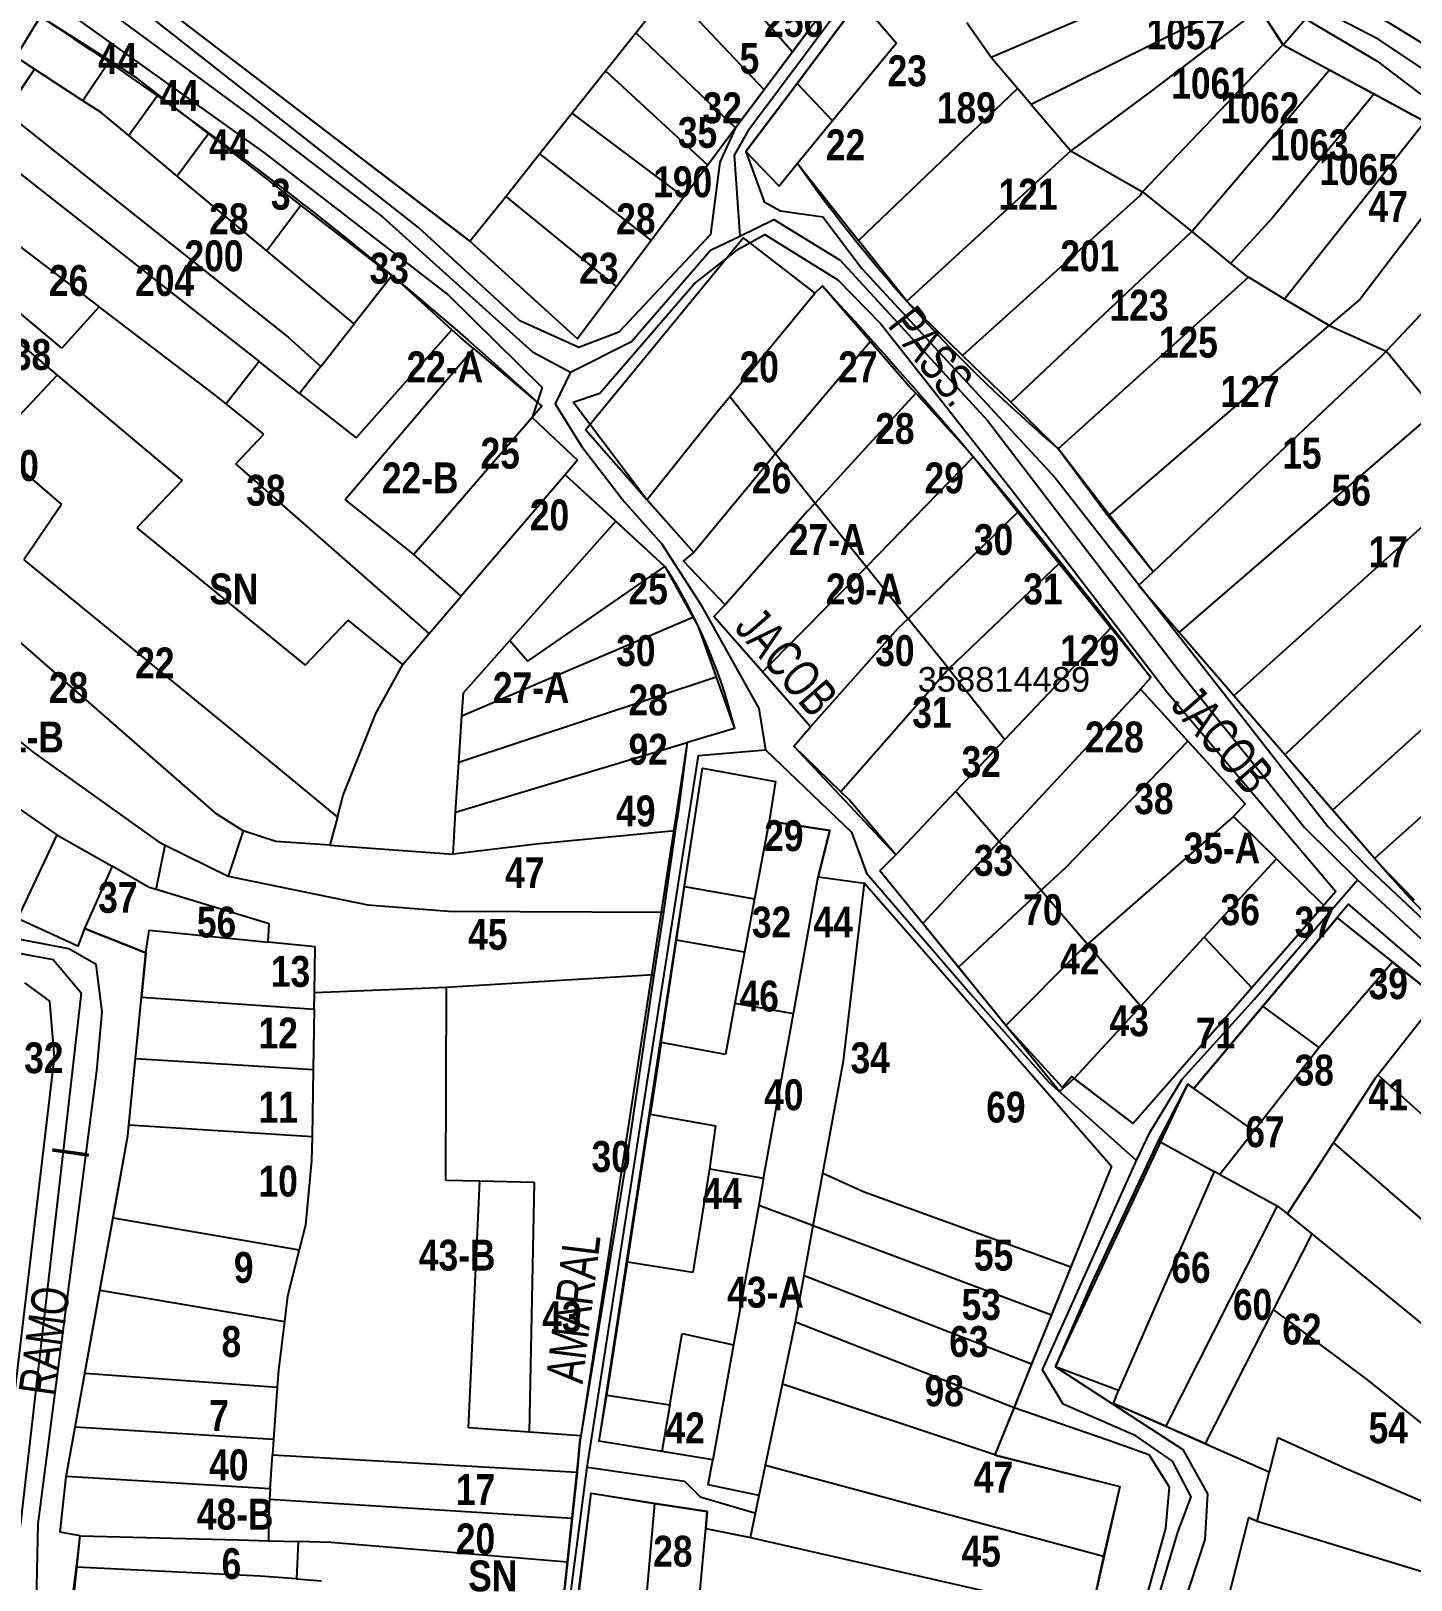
# Model space of a CAD drawing. Extents: x 199665 to 201826, y 4836581 to 4838476.
# Drawn here: x 201009 to 201120.9, y 4836937.9 to 4837063.4 of the extents above; entities that cross this region are included whole.
import ezdxf
from ezdxf.enums import TextEntityAlignment as Align

# ---------------------------------------------------------------- set-up
doc = ezdxf.new("R2010")
doc.units = 0
doc.header["$LTSCALE"] = 1.5
doc.header["$MEASUREMENT"] = 0
for name, color, linetype in [('CD-MALHA-LOTES', 40, 'CONTINUOUS'), ('CD_TXT_QUADRA', 7, 'CONTINUOUS'), ('RU-QUADRAS', 6, 'CONTINUOUS'), ('SV-EIXO-RUA-N-PAV', 6, 'CONTINUOUS'), ('SV-RUA-NAO-PAV-S-GUIA-C-GUIA', 7, 'CONTINUOUS'), ('SV-TXT-RUA-N-PAV-S-GUIA-C-GUIA', 7, 'CONTINUOUS'), ('Th_NmrPort', 1, 'CONTINUOUS')]:
    doc.layers.add(name, color=color, linetype=linetype)
doc.styles.add('ARIAL', font='ARIAL.TTF')
doc.styles.add('MONOTXT', font='ARIAL.TTF', dxfattribs={"height": 0.2})
doc.styles.get("Standard").update_dxf_attribs({"font": 'swisscbo.ttf'})

msp = doc.modelspace()

# ---------------------------------------------------------------- linework, layer by layer
at = {"layer": 'CD-MALHA-LOTES', "linetype": 'Continuous'}
for p, q in [((200961.4, 4837109.98), (201044.54, 4837046.38)), ((201104.91, 4837069.01), (201086.81, 4837061.28)), ((201058, 4837063.28), (201060.76, 4837066.76)), ((201060.76, 4837066.76), (201068.41, 4837058.66)), ((201067.22, 4837065.72), (201070.72, 4837061.73)), ((201073.76, 4837065.8), (201070.72, 4837061.73)), ((201071.08, 4837059.16), (201076.15, 4837065.92)), ((201106.63, 4837065.69), (201090.06, 4837057.46)), ((201007.74, 4837061.33), (201009.74, 4837064.6)), ((201009.74, 4837064.6), (201015.36, 4837061.02)), ((201077.48, 4837064.37), (201079.13, 4837062.43)), ((201107.36, 4837064.3), (201099.69, 4837058.47)), ((201108.61, 4837065.19), (201110.47, 4837062.31)), ((201055.55, 4837060.2), (201058, 4837063.28)), ((201058, 4837063.28), (201066.1, 4837055.57)), ((201086.81, 4837061.28), (201084.84, 4837064.08)), ((201070.72, 4837061.73), (201068.41, 4837058.66)), ((201079.13, 4837062.43), (201073.96, 4837056.13)), ((201099.1, 4837050.4), (201110.47, 4837062.31)), ((201110.47, 4837062.31), (201114.25, 4837060.27)), ((201009.25, 4837060.34), (201007.74, 4837061.33)), ((201015.36, 4837061.02), (201013.18, 4837057.77)), ((201015.36, 4837061.02), (201017.35, 4837059.74)), ((201086.92, 4837061.13), (201086.81, 4837061.28)), ((201088.94, 4837058.77), (201086.92, 4837061.13)), ((201009.25, 4837060.34), (201006.89, 4837056.84)), ((201013.18, 4837057.77), (201009.25, 4837060.34)), ((201017.35, 4837059.74), (201019.29, 4837058.24)), ((201052.82, 4837056.76), (201055.55, 4837060.2)), ((201055.55, 4837060.2), (201063.84, 4837052.55)), ((201066.94, 4837053.66), (201071.08, 4837059.16)), ((201071.08, 4837059.16), (201073.96, 4837056.13)), ((201103.08, 4837047.16), (201114.25, 4837060.27)), ((201114.25, 4837060.27), (201117.88, 4837058.32)), ((201019.29, 4837058.24), (201016.89, 4837054.94)), ((201019.29, 4837058.24), (201023.36, 4837055.09)), ((201068.41, 4837058.66), (201066.1, 4837055.57)), ((201076.07, 4837046.44), (201088.94, 4837058.77)), ((201090.06, 4837057.46), (201088.94, 4837058.77)), ((201099.69, 4837058.47), (201093.29, 4837053.71)), ((201117.88, 4837058.32), (201109.64, 4837048.27)), ((201117.88, 4837058.32), (201122, 4837056.09)), ((201006.89, 4837056.84), (201029.82, 4837038.61)), ((201014.65, 4837056.81), (201013.18, 4837057.77)), ((201016.89, 4837054.94), (201014.65, 4837056.81)), ((201050.21, 4837053.47), (201052.82, 4837056.76)), ((201052.82, 4837056.76), (201061.89, 4837049.95)), ((201090.06, 4837057.46), (201093.29, 4837053.71)), ((201066.1, 4837055.57), (201063.84, 4837052.55)), ((201073.96, 4837056.13), (201071.11, 4837052.67)), ((201122, 4837056.09), (201110.61, 4837041.7)), ((201005.21, 4837054.12), (201027.46, 4837036.63)), ((201020.81, 4837051.67), (201016.89, 4837054.94)), ((201023.36, 4837055.09), (201020.81, 4837051.67)), ((201023.36, 4837055.09), (201030.86, 4837049.28)), ((201047.47, 4837050.02), (201050.21, 4837053.47)), ((201050.21, 4837053.47), (201059.26, 4837046.45)), ((201069.62, 4837050.85), (201066.94, 4837053.66)), ((201093.29, 4837053.71), (201079.98, 4837041.52)), ((201093.29, 4837053.71), (201099.1, 4837050.4)), ((201125.52, 4837053.23), (201116.74, 4837041.7)), ((201028.08, 4837045.61), (201020.81, 4837051.67)), ((201063.84, 4837052.55), (201061.89, 4837049.95)), ((201071.11, 4837052.67), (201069.62, 4837050.85)), ((201071.11, 4837052.67), (201076.07, 4837046.44)), ((201098.91, 4837050.08), (201099.1, 4837050.4)), ((201099.1, 4837050.4), (201103.08, 4837047.16)), ((201002.68, 4837050.04), (201014.5, 4837041.06)), ((201030.86, 4837049.28), (201028.08, 4837045.61)), ((201030.86, 4837049.28), (201038.22, 4837043.58)), ((201044.54, 4837046.38), (201047.47, 4837050.02)), ((201047.47, 4837050.02), (201056.44, 4837042.69)), ((201061.89, 4837049.95), (201059.26, 4837046.45)), ((201098.91, 4837050.08), (201084.5, 4837037.12)), ((201109.64, 4837048.27), (201106.23, 4837044.59)), ((201011.47, 4837037.72), (201000.41, 4837046.96)), ((201053.92, 4837031.09), (201066.71, 4837046.66)), ((201066.71, 4837046.66), (201072.51, 4837042.18)), ((201088.4, 4837033.33), (201103.08, 4837047.16)), ((201103.08, 4837047.16), (201106.23, 4837044.59)), ((201035.18, 4837039.68), (201028.08, 4837045.61)), ((201053.28, 4837038.46), (201044.54, 4837046.38)), ((201059.26, 4837046.45), (201056.44, 4837042.69)), ((201079.98, 4837041.52), (201076.07, 4837046.44)), ((201106.23, 4837044.59), (201107.48, 4837043.57)), ((201001.82, 4837043.36), (201011.09, 4837035.52)), ((201038.22, 4837043.58), (201035.18, 4837039.68)), ((201038.68, 4837043.23), (201038.22, 4837043.58)), ((201043.09, 4837039.21), (201038.68, 4837043.23)), ((201092.26, 4837029.55), (201107.67, 4837043.46)), ((201107.48, 4837043.57), (201107.67, 4837043.46)), ((201110.61, 4837041.7), (201107.67, 4837043.46)), ((201056.44, 4837042.69), (201053.28, 4837038.46)), ((201065.63, 4837033.79), (201072.51, 4837042.18)), ((201072.51, 4837042.18), (201073.13, 4837042.76)), ((201073.13, 4837042.76), (201077.04, 4837038.26)), ((201114.23, 4837039.54), (201110.61, 4837041.7)), ((201116.74, 4837041.7), (201114.23, 4837039.54)), ((201014.5, 4837041.06), (201011.47, 4837037.72)), ((201023.77, 4837034.02), (201014.5, 4837041.06)), ((201084.5, 4837037.12), (201079.98, 4837041.52)), ((201122.55, 4837041.39), (201118.84, 4837037.47)), ((201032.47, 4837036.22), (201035.18, 4837039.68)), ((201035.33, 4837030.45), (201043.09, 4837039.21)), ((201043.82, 4837038.54), (201043.09, 4837039.21)), ((201096.3, 4837024.1), (201114.23, 4837039.54)), ((201114.23, 4837039.54), (201118.84, 4837037.47)), ((201029.82, 4837038.61), (201032.47, 4837036.22)), ((201044.85, 4837037.68), (201043.82, 4837038.54)), ((201077.04, 4837038.26), (201069.34, 4837029.17)), ((201077.04, 4837038.26), (201080.37, 4837034.43)), ((201027.46, 4837036.63), (201024.8, 4837033.19)), ((201030.74, 4837034.05), (201027.46, 4837036.63)), ((201034.44, 4837025.46), (201044.85, 4837037.68)), ((201044.85, 4837037.68), (201050.38, 4837033.02)), ((201088.4, 4837033.33), (201084.5, 4837037.12)), ((201118.46, 4837037.07), (201099.96, 4837019.58)), ((201118.84, 4837037.47), (201118.46, 4837037.07)), ((201121.74, 4837033.95), (201118.84, 4837037.47)), ((200998.13, 4837036.5), (201011.43, 4837025.03)), ((201011.09, 4837035.52), (201007.42, 4837031.6)), ((201011.09, 4837035.52), (201014.99, 4837032.23)), ((201032.47, 4837036.22), (201030.74, 4837034.05)), ((201030.74, 4837034.05), (201035.33, 4837030.45)), ((201080.71, 4837034.06), (201072.55, 4837025.16)), ((201080.37, 4837034.43), (201080.71, 4837034.06)), ((201080.71, 4837034.06), (201085.39, 4837028.9)), ((201024.8, 4837033.19), (201023.77, 4837034.02)), ((201027.85, 4837030.75), (201024.8, 4837033.19)), ((201050.38, 4837033.02), (201049.59, 4837032.09)), ((201064.72, 4837032.68), (201065.63, 4837033.79)), ((201065.63, 4837033.79), (201069.34, 4837029.17)), ((201092.26, 4837029.55), (201088.4, 4837033.33)), ((201014.99, 4837032.23), (201021.23, 4837026.99)), ((201049.59, 4837032.09), (201040.02, 4837020.99)), ((201049.59, 4837032.09), (201053.27, 4837028.63)), ((201058.91, 4837025.43), (201064.72, 4837032.68)), ((201102.07, 4837014.66), (201122.86, 4837032.6)), ((201025.59, 4837028.34), (201027.85, 4837030.75)), ((201058.91, 4837025.43), (201053.92, 4837031.09)), ((201069.34, 4837029.17), (201069.04, 4837028.81)), ((201069.34, 4837029.17), (201072.55, 4837025.16)), ((201096.19, 4837024.24), (201092.26, 4837029.55)), ((201041.26, 4837014.59), (201025.59, 4837028.34)), ((201053.27, 4837028.63), (201052.28, 4837027.46)), ((201069.04, 4837028.81), (201062.7, 4837021.14)), ((201076.7, 4837019.99), (201085.39, 4837028.9)), ((201085.39, 4837028.9), (201088.99, 4837024.43)), ((201127.2, 4837028.15), (201106.49, 4837009.54)), ((201021.23, 4837026.99), (201017.56, 4837023.16)), ((201052.28, 4837027.46), (201043.84, 4837017.6)), ((201056.38, 4837023.69), (201052.28, 4837027.46)), ((201024.04, 4836999.94), (200994.19, 4837026.03)), ((201040.02, 4837020.99), (201034.44, 4837025.46)), ((201062.7, 4837021.14), (201058.91, 4837025.43)), ((201011.43, 4837025.03), (201008.38, 4837020.55)), ((201071.94, 4837024.5), (201065.25, 4837016.91)), ((201072.55, 4837025.16), (201071.94, 4837024.5)), ((201072.55, 4837025.16), (201076.7, 4837019.99)), ((201088.99, 4837024.43), (201080.08, 4837015.78)), ((201088.99, 4837024.43), (201092.33, 4837020.26)), ((201096.3, 4837024.1), (201096.19, 4837024.24)), ((201099.96, 4837019.58), (201096.3, 4837024.1)), ((201131.09, 4837024.16), (201110.62, 4837004.75)), ((201017.56, 4837023.16), (201031.19, 4837012.02)), ((201047.8, 4837014.03), (201056.38, 4837023.69)), ((201056.38, 4837023.69), (201060.37, 4837020.03)), ((201008.38, 4837020.55), (201026.1, 4837006.08)), ((201043.84, 4837017.6), (201040.02, 4837020.99)), ((201061.88, 4837020.44), (201062.7, 4837021.14)), ((201065.25, 4837016.91), (201061.88, 4837020.44)), ((201092.33, 4837020.26), (201083.38, 4837011.71)), ((201092.33, 4837020.26), (201096.53, 4837015.05)), ((200990.38, 4837019.77), (201009.26, 4837004.9)), ((201049.25, 4837012.35), (201060.37, 4837020.03)), ((201060.37, 4837020.03), (201062.64, 4837015.9)), ((201076.7, 4837019.99), (201068.27, 4837011.48)), ((201076.7, 4837019.99), (201080.08, 4837015.78)), ((201098.77, 4837018.48), (201099.96, 4837019.58)), ((201135.32, 4837019.09), (201114.49, 4837000.28)), ((201102.07, 4837014.66), (201098.77, 4837018.48)), ((201041.26, 4837014.59), (201043.84, 4837017.6)), ((201064.34, 4837015.97), (201065.25, 4837016.91)), ((201031.19, 4837012.02), (201034.69, 4837015.68)), ((201039.12, 4837012.08), (201034.69, 4837015.68)), ((201043.9, 4837007.9), (201062.64, 4837015.9)), ((201062.64, 4837015.9), (201063.06, 4837015.15)), ((201068.27, 4837011.48), (201064.34, 4837015.97)), ((201080.08, 4837015.78), (201079.28, 4837015.02)), ((201083.38, 4837011.71), (201080.08, 4837015.78)), ((201039.12, 4837012.08), (201041.26, 4837014.59)), ((201044.03, 4837009.78), (201047.8, 4837014.03)), ((201047.8, 4837014.03), (201049.25, 4837012.35)), ((201063.06, 4837015.15), (201064.52, 4837011.04)), ((201079.28, 4837015.02), (201072.17, 4837007.03)), ((201096.53, 4837015.05), (201087.93, 4837005.99)), ((201099.77, 4837011.02), (201096.53, 4837015.05)), ((201106.25, 4837009.82), (201102.07, 4837014.66)), ((201117.89, 4836996.34), (201138.74, 4837014.99)), ((201036.93, 4837008.09), (201039.12, 4837012.08)), ((201072.17, 4837007.03), (201068.27, 4837011.48)), ((201083.38, 4837011.71), (201074.64, 4837001.75)), ((201083.38, 4837011.71), (201087.93, 4837005.99)), ((201064.52, 4837011.04), (201043.66, 4837004.13)), ((201064.52, 4837011.04), (201066, 4837006.89)), ((201098.93, 4837010.08), (201099.77, 4837011.02)), ((201043.9, 4837007.9), (201044.03, 4837009.78)), ((201087.47, 4836997.72), (201098.57, 4837009.67)), ((201098.57, 4837009.67), (201098.93, 4837010.08)), ((201098.93, 4837010.08), (201102.76, 4837005.87)), ((201106.49, 4837009.54), (201106.25, 4837009.82)), ((201110.62, 4837004.75), (201106.49, 4837009.54)), ((201034.27, 4837001.48), (201036.93, 4837008.09)), ((201043.66, 4837004.13), (201043.9, 4837007.9)), ((200999.27, 4837006.43), (201011.06, 4836998.26)), ((201066, 4837006.89), (201062.16, 4837005.74)), ((201070.82, 4837005.46), (201072.17, 4837007.03)), ((201026.1, 4837006.08), (201033.82, 4836999.69)), ((201043.4, 4837000.11), (201062.16, 4837005.74)), ((201062.16, 4837005.74), (201061.47, 4837000.3)), ((201074.64, 4837001.75), (201070.82, 4837005.46)), ((201087.93, 4837005.99), (201083.96, 4837001.8)), ((201102.76, 4837005.87), (201092.88, 4836995.63)), ((201102.76, 4837005.87), (201107.4, 4837000.78)), ((201009.26, 4837004.9), (201019.28, 4836997.73)), ((201043.4, 4837000.11), (201043.66, 4837004.13)), ((201114.49, 4837000.28), (201110.62, 4837004.75)), ((201061.96, 4836994.09), (201063.41, 4837003.68)), ((201063.41, 4837003.68), (201069.34, 4837002.58)), ((201033.82, 4836999.69), (201034.27, 4837001.48)), ((201069.34, 4837002.58), (201068.82, 4836999.38)), ((201075.3, 4837001.11), (201074.64, 4837001.75)), ((201079.08, 4836996.65), (201083.96, 4837001.8)), ((201083.96, 4837001.8), (201087.47, 4836997.72)), ((201061.47, 4837000.3), (201061.21, 4836998.59)), ((201079.08, 4836996.65), (201075.3, 4837001.11)), ((201107.4, 4837000.78), (201106.47, 4836999.75)), ((201117.89, 4836996.34), (201114.49, 4837000.28)), ((201026.16, 4836998.59), (201024.04, 4836999.94)), ((201033.82, 4836999.69), (201033.19, 4836997.42)), ((201043.19, 4836996.71), (201043.4, 4837000.11)), ((201068.82, 4836999.38), (201067.63, 4836993.09)), ((201073.75, 4836998.62), (201068.82, 4836999.38)), ((201106.47, 4836999.75), (201094.63, 4836989.4)), ((201106.47, 4836999.75), (201109.95, 4836996.33)), ((201011.06, 4836998.26), (201007.88, 4836991.48)), ((201011.06, 4836998.26), (201015.54, 4836995.72)), ((201019.28, 4836997.73), (201019.86, 4836997.44)), ((201026.16, 4836998.59), (201024.96, 4836994.91)), ((201028.81, 4836997.73), (201026.16, 4836998.59)), ((201033.19, 4836997.42), (201028.81, 4836997.73)), ((201061.21, 4836998.59), (201049.94, 4836997.51)), ((201061.21, 4836998.59), (201060.24, 4836991.99)), ((201072.79, 4836994.85), (201073.75, 4836998.62)), ((201087.47, 4836997.72), (201081.29, 4836991.07)), ((201087.47, 4836997.72), (201090.87, 4836993.77)), ((201019.11, 4836993.83), (201019.86, 4836997.44)), ((201019.86, 4836997.44), (201024.96, 4836994.91)), ((201033.19, 4836997.42), (201043.19, 4836996.71)), ((201049.94, 4836997.51), (201043.19, 4836996.71)), ((201077.8, 4836995.36), (201079.08, 4836996.65)), ((201015.54, 4836995.72), (201013.31, 4836990.68)), ((201018.56, 4836993.99), (201015.54, 4836995.72)), ((201081.29, 4836991.07), (201077.8, 4836995.36)), ((201092.88, 4836995.63), (201090.87, 4836993.77)), ((201104.08, 4836989.96), (201109.95, 4836996.33)), ((201109.95, 4836996.33), (201113.79, 4836992.55)), ((201118.27, 4836995.91), (201117.89, 4836996.34)), ((201121.13, 4836992.96), (201118.27, 4836995.91)), ((201019.11, 4836993.83), (201018.56, 4836993.99)), ((201024.96, 4836994.91), (201036.28, 4836992.59)), ((201061.31, 4836989.74), (201061.96, 4836994.09)), ((201061.96, 4836994.09), (201067.63, 4836993.09)), ((201070.79, 4836983.79), (201072.79, 4836994.85)), ((201072.79, 4836994.85), (201076.56, 4836994.34)), ((201074.84, 4836979.95), (201076.56, 4836994.34)), ((201076.56, 4836994.34), (201096.58, 4836971.4)), ((201028.28, 4836991.05), (201019.11, 4836993.83)), ((201067.63, 4836993.09), (201066.81, 4836988.75)), ((201090.87, 4836993.77), (201084.17, 4836987.53)), ((201090.87, 4836993.77), (201094.63, 4836989.4)), ((201012.77, 4836989.24), (201007.88, 4836991.48)), ((201036.28, 4836992.59), (201042.81, 4836992.09)), ((201042.81, 4836992.09), (201060.24, 4836991.99)), ((201060.24, 4836991.99), (201059.48, 4836986.91)), ((201113.79, 4836992.55), (201107.95, 4836985.87)), ((201108.85, 4836984.37), (201114.87, 4836991.54)), ((201114.87, 4836991.54), (201119.37, 4836987.96)), ((201013.31, 4836990.68), (201012.77, 4836989.24)), ((201013.31, 4836990.68), (201018.29, 4836988.69)), ((201018.29, 4836988.69), (201018.56, 4836990.55)), ((201018.56, 4836990.55), (201028.21, 4836989.56)), ((201028.21, 4836989.56), (201028.28, 4836991.05)), ((201084.17, 4836987.53), (201081.29, 4836991.07)), ((201032.02, 4836989.18), (201028.21, 4836989.56)), ((201031.96, 4836985.46), (201032.02, 4836989.18)), ((201060.05, 4836981.44), (201061.31, 4836989.74)), ((201066.81, 4836988.75), (201061.31, 4836989.74)), ((201094.19, 4836989.02), (201088, 4836982.82)), ((201094.63, 4836989.4), (201094.19, 4836989.02)), ((201094.63, 4836989.4), (201098.95, 4836984.38)), ((201098.95, 4836984.38), (201104.08, 4836989.96)), ((201104.08, 4836989.96), (201107.95, 4836985.87)), ((201018.29, 4836988.69), (201017.93, 4836985.12)), ((201066.81, 4836988.75), (201066.13, 4836985.19)), ((201119.37, 4836987.96), (201113.4, 4836981.02)), ((201123.06, 4836985.02), (201119.37, 4836987.96)), ((201059.48, 4836986.91), (201042.66, 4836985.89)), ((201059.48, 4836986.91), (201057.41, 4836972.95)), ((201088, 4836982.82), (201084.17, 4836987.53)), ((201017.44, 4836980.13), (201017.93, 4836985.12)), ((201017.93, 4836985.12), (201031.94, 4836984.14)), ((201031.94, 4836984.14), (201031.96, 4836985.46)), ((201042.66, 4836985.89), (201031.96, 4836985.46)), ((201042.6, 4836970.25), (201042.66, 4836985.89)), ((201066.13, 4836985.19), (201066.03, 4836984.63)), ((201107.95, 4836985.87), (201098.34, 4836974.86)), ((201031.94, 4836984.14), (201031.85, 4836979.26)), ((201066.03, 4836984.63), (201065.28, 4836980.47)), ((201066.03, 4836984.63), (201070.79, 4836983.79)), ((201098.95, 4836984.38), (201093.55, 4836978.51)), ((201103.26, 4836977.71), (201108.85, 4836984.37)), ((201113.4, 4836981.02), (201108.85, 4836984.37)), ((201118.17, 4836978.82), (201123.06, 4836985.02)), ((201068.37, 4836970.43), (201070.79, 4836983.79)), ((201092.37, 4836977.45), (201088, 4836982.82)), ((201060.05, 4836981.44), (201059.27, 4836976.26)), ((201065.28, 4836980.47), (201060.05, 4836981.44)), ((201016.91, 4836974.75), (201017.44, 4836980.13)), ((201017.44, 4836980.13), (201031.85, 4836979.26)), ((201113.4, 4836981.02), (201108.14, 4836974.28)), ((201031.85, 4836979.26), (201031.76, 4836973.81)), ((201073.17, 4836970.85), (201074.84, 4836979.95)), ((201118, 4836978.61), (201118.17, 4836978.82)), ((201124.18, 4836973.41), (201118.17, 4836978.82)), ((201093.55, 4836978.51), (201092.37, 4836977.45)), ((201098.34, 4836974.86), (201093.55, 4836978.51)), ((201100.39, 4836973.46), (201102.75, 4836978.05)), ((201102.75, 4836978.05), (201103.26, 4836977.71)), ((201108.14, 4836974.28), (201103.26, 4836977.71)), ((201114.56, 4836973.3), (201118, 4836978.61)), ((201057.33, 4836963.63), (201059.17, 4836975.63)), ((201059.27, 4836976.26), (201059.17, 4836975.63)), ((201059.17, 4836975.63), (201064.46, 4836974.67)), ((201015.62, 4836967.21), (201016.83, 4836973.86)), ((201016.83, 4836973.86), (201016.91, 4836974.75)), ((201016.91, 4836974.75), (201031.76, 4836973.81)), ((201031.76, 4836973.81), (201031.72, 4836971.86)), ((201064.46, 4836974.67), (201063.98, 4836971.2)), ((201108.14, 4836974.28), (201105.37, 4836970.73)), ((201057.41, 4836972.95), (201053.55, 4836949.55)), ((201094.97, 4836961.94), (201100.39, 4836973.46)), ((201100.39, 4836973.46), (201104.89, 4836970.99)), ((201110.85, 4836967.55), (201114.56, 4836973.3)), ((201114.56, 4836973.3), (201133.44, 4836956.88)), ((201031.72, 4836971.86), (201031.23, 4836966.62)), ((201096.58, 4836971.4), (201093.28, 4836963.25)), ((201045.36, 4836970.19), (201042.6, 4836970.25)), ((201044.43, 4836950.2), (201045.36, 4836970.19)), ((201049.78, 4836970.1), (201045.36, 4836970.19)), ((201049.4, 4836949.85), (201049.78, 4836970.1)), ((201063.98, 4836971.2), (201062.63, 4836962.79)), ((201063.98, 4836971.2), (201068.37, 4836970.43)), ((201068.37, 4836970.43), (201067.98, 4836968.25)), ((201072.39, 4836966.6), (201073.17, 4836970.85)), ((201073.17, 4836970.85), (201076.52, 4836969.34)), ((201104.89, 4836970.99), (201097.13, 4836953.23)), ((201105.37, 4836970.73), (201104.89, 4836970.99)), ((201105.37, 4836970.73), (201110.01, 4836968.19)), ((201076.52, 4836969.34), (201093.28, 4836963.25)), ((201067.98, 4836968.25), (201065.93, 4836956.93)), ((201067.98, 4836968.25), (201071.32, 4836967)), ((201110.01, 4836968.19), (201100.99, 4836950.34)), ((201110.01, 4836968.19), (201110.85, 4836967.55)), ((201112.84, 4836965.92), (201110.85, 4836967.55)), ((201014.56, 4836961.36), (201015.62, 4836967.21)), ((201015.62, 4836967.21), (201030.72, 4836964.62)), ((201031.23, 4836966.62), (201030.72, 4836964.62)), ((201071.32, 4836967), (201072.39, 4836966.6)), ((201071.66, 4836962.56), (201072.39, 4836966.6)), ((201072.39, 4836966.6), (201091.71, 4836959.35)), ((201109.72, 4836959.77), (201112.84, 4836965.92)), ((201129.55, 4836952.23), (201112.84, 4836965.92)), ((201030.72, 4836964.62), (201029.77, 4836960.88)), ((201055.82, 4836953.86), (201057.33, 4836963.63)), ((201062.63, 4836962.79), (201057.33, 4836963.63)), ((201071.09, 4836959.5), (201071.66, 4836962.56)), ((201071.66, 4836962.56), (201090.1, 4836955.38)), ((201093.28, 4836963.25), (201091.71, 4836959.35)), ((201013.34, 4836954.63), (201014.56, 4836961.36)), ((201014.56, 4836961.36), (201029.51, 4836958.81)), ((201092.03, 4836955.14), (201094.97, 4836961.94)), ((201029.77, 4836960.88), (201029.51, 4836958.81)), ((201029.51, 4836958.81), (201029.03, 4836954.87)), ((201069.9, 4836953.73), (201070.95, 4836958.78)), ((201070.95, 4836958.78), (201071.09, 4836959.5)), ((201070.95, 4836958.78), (201088.68, 4836951.86)), ((201091.71, 4836959.35), (201090.1, 4836955.38)), ((201104.2, 4836948.93), (201109.72, 4836959.77)), ((201109.72, 4836959.77), (201117.27, 4836954.11)), ((201060.77, 4836952.06), (201061.77, 4836957.85)), ((201061.77, 4836957.85), (201065.93, 4836956.93)), ((201065.93, 4836956.93), (201064.25, 4836947.61)), ((201090.1, 4836955.38), (201088.68, 4836951.86)), ((201097.13, 4836953.23), (201092.03, 4836955.14)), ((201012.54, 4836950.25), (201013.34, 4836954.63)), ((201013.34, 4836954.63), (201028.93, 4836953.5)), ((201029.03, 4836954.87), (201028.93, 4836953.5)), ((201055.66, 4836952.85), (201055.82, 4836953.86)), ((201068.53, 4836947.18), (201069.9, 4836953.73)), ((201087.12, 4836948.01), (201069.9, 4836953.73)), ((201117.27, 4836954.11), (201126.82, 4836946.44)), ((201028.93, 4836953.5), (201028.64, 4836949.25)), ((201055.04, 4836949.13), (201055.66, 4836952.85)), ((201055.66, 4836952.85), (201060.77, 4836952.06)), ((201096.73, 4836952.18), (201097.13, 4836953.23)), ((201060.77, 4836952.06), (201060.12, 4836948.29)), ((201088.68, 4836951.86), (201087.12, 4836948.01)), ((201100.99, 4836950.34), (201096.73, 4836952.18)), ((201011.81, 4836946.25), (201012.54, 4836950.25)), ((201028.64, 4836949.25), (201012.54, 4836950.25)), ((201049.4, 4836949.85), (201044.43, 4836950.2)), ((201100.99, 4836950.34), (201103.99, 4836949.04)), ((201028.64, 4836949.25), (201028.55, 4836948.02)), ((201053.55, 4836949.55), (201049.4, 4836949.85)), ((201053.26, 4836946.61), (201053.47, 4836949.04)), ((201053.47, 4836949.04), (201053.55, 4836949.55)), ((201060.12, 4836948.29), (201055.04, 4836949.13)), ((201103.99, 4836949.04), (201104.2, 4836948.93)), ((201104.58, 4836948.72), (201104.2, 4836948.93)), ((201109.35, 4836946.62), (201104.58, 4836948.72)), ((201110.07, 4836949.38), (201109.35, 4836946.62)), ((201115.61, 4836946.87), (201110.07, 4836949.38)), ((201028.36, 4836945.26), (201028.55, 4836948.02)), ((201028.55, 4836948.02), (201053.26, 4836946.61)), ((201064.25, 4836947.61), (201060.12, 4836948.29)), ((201063.88, 4836945.57), (201064.25, 4836947.61)), ((201087.12, 4836948.01), (201087.45, 4836947.9)), ((201087.45, 4836947.9), (201097.26, 4836945.45)), ((201011.33, 4836941.75), (201011.81, 4836946.25)), ((201028.36, 4836945.26), (201011.81, 4836946.25)), ((201053.26, 4836946.61), (201052.85, 4836942.86)), ((201068.02, 4836944.71), (201068.53, 4836947.18)), ((201068.53, 4836947.18), (201095.92, 4836939.79)), ((201108.39, 4836942.64), (201109.35, 4836946.62)), ((201125.1, 4836942.8), (201115.61, 4836946.87)), ((201028.36, 4836945.26), (201028.3, 4836944.4)), ((201053.32, 4836936.22), (201054.38, 4836944.9)), ((201054.38, 4836944.9), (201059.53, 4836944.08)), ((201068.02, 4836944.71), (201063.88, 4836945.57)), ((201097.26, 4836945.45), (201095.92, 4836939.79)), ((201028.26, 4836943.83), (201028.22, 4836941.05)), ((201028.3, 4836944.4), (201028.26, 4836943.83)), ((201052.85, 4836942.86), (201028.3, 4836944.4)), ((201059.53, 4836944.08), (201058.76, 4836935.44)), ((201063.8, 4836943.41), (201059.53, 4836944.08)), ((201067.31, 4836941.3), (201068.02, 4836944.71)), ((201052.85, 4836942.86), (201052.46, 4836939.3)), ((201063.68, 4836942.05), (201063.8, 4836943.41)), ((201106.42, 4836937.82), (201107.72, 4836942.93)), ((201107.72, 4836942.93), (201108.39, 4836942.64)), ((201108.39, 4836942.64), (201135.98, 4836934.19)), ((201012.95, 4836941.46), (201011.33, 4836941.75)), ((201012.65, 4836938.92), (201012.95, 4836941.46)), ((201012.95, 4836941.46), (201025.8, 4836941.11)), ((201063.16, 4836936.51), (201063.68, 4836942.05)), ((201063.68, 4836942.05), (201066.67, 4836941.45)), ((201066.67, 4836941.45), (201067.31, 4836941.3)), ((201067.31, 4836941.3), (201094.9, 4836935.03)), ((201025.8, 4836941.11), (201028.22, 4836941.05)), ((201028.22, 4836941.05), (201030.64, 4836940.98)), ((201030.64, 4836940.98), (201030.49, 4836937.96)), ((201033.27, 4836940.91), (201030.64, 4836940.98)), ((201052.46, 4836939.3), (201033.27, 4836940.91)), ((201012.24, 4836935.55), (201012.65, 4836938.92)), ((201027.54, 4836938.19), (201012.65, 4836938.92)), ((201052.46, 4836939.3), (201052.11, 4836936.09)), ((201095.89, 4836939.67), (201094.9, 4836935.03)), ((201095.92, 4836939.79), (201095.89, 4836939.67)), ((201030.49, 4836937.96), (201027.54, 4836938.19)), ((201030.49, 4836937.96), (201032.53, 4836937.79))]:
    msp.add_line(p, q, dxfattribs=at)
at = {"layer": 'RU-QUADRAS', "color": 6, "linetype": 'Continuous'}
for points in [[(200915.76, 4837146.3, 0.013425), (200960.81, 4837203.28), (200973.59, 4837190.79), (200974.39, 4837191.41), (200992.53, 4837167.42), (200991.53, 4837166.62), (201009.86, 4837135), (201007.92, 4837133.6), (201056.28, 4837078.45), (201058.49, 4837081.67), (201073.76, 4837065.8), (201053.28, 4837038.46), (201044.54, 4837046.38), (200961.4, 4837109.98)], [(201090.87, 4837112.94), (201095.69, 4837116.4), (201105.71, 4837124.96), (201126.93, 4837096.54), (201149.55, 4837068.88), (201148.42, 4837063.43), (201138.97, 4837052.59), (201133.01, 4837057.58), (201131.59, 4837056.09, -0.052073), (201116, 4837071.88), (201111.21, 4837068.93), (201106.91, 4837078.78), (201104.73, 4837077.83), (201096.76, 4837093.54), (201091.09, 4837107.3), (201094.11, 4837108.82)], [(201053.92, 4837031.09), (201066.71, 4837046.66), (201072.51, 4837042.18), (201073.13, 4837042.76, -0.023393), (201099.77, 4837011.02), (201098.93, 4837010.08), (201107.4, 4837000.78), (201106.47, 4836999.75), (201113.79, 4836992.55), (201098.34, 4836974.86), (201093.55, 4836978.51), (201092.37, 4836977.45), (201077.8, 4836995.36), (201079.08, 4836996.65), (201070.82, 4837005.46), (201072.17, 4837007.03), (201064.34, 4837015.97), (201065.25, 4837016.91), (201061.88, 4837020.44), (201062.7, 4837021.14)]]:
    msp.add_lwpolyline(points, format="xyb", close=True, dxfattribs=at)
for points in [[(201145.75, 4836970.52, -0.048767), (201118.27, 4836995.91), (201098.77, 4837018.48), (201099.96, 4837019.58), (201092.19, 4837029.64, -0.063583), (201071.11, 4837052.67), (201069.62, 4837050.85), (201066.94, 4837053.66), (201076.15, 4837065.92)], [(200999.3, 4837045.48), (201009.25, 4837060.34), (201007.74, 4837061.33), (201009.74, 4837064.6, -0.040745), (201050.38, 4837033.02), (201049.59, 4837032.09), (201053.27, 4837028.63), (201052.28, 4837027.46), (201060.37, 4837020.03, -0.081096), (201066, 4837006.89), (201062.16, 4837005.74), (201053.47, 4836949.04), (201051.68, 4836932.26), (201050.66, 4836932.29), (201044.98, 4836881.76), (201043.16, 4836870.17), (201034.39, 4836787.29)], [(201005.86, 4836891.44, 0.022988), (201012.95, 4836941.46), (201011.33, 4836941.75), (201011.81, 4836946.22), (201016.83, 4836973.86), (201018.29, 4836988.69), (201013.31, 4836990.68), (201012.77, 4836989.24), (201007.88, 4836991.48, -0.099237)]]:
    msp.add_lwpolyline(points, format="xyb", dxfattribs=at)
for points in [[(201108.61, 4837065.19), (201110.48, 4837062.31), (201122.03, 4837056.07)], [(201043.45, 4836858.44), (201054.38, 4836944.9), (201063.8, 4836943.41), (201063.68, 4836942.05), (201067.31, 4836941.3), (201068.02, 4836944.71), (201063.88, 4836945.57), (201064.25, 4836947.61), (201055.04, 4836949.13), (201063.41, 4837003.68), (201069.34, 4837002.58), (201068.82, 4836999.38), (201073.75, 4836998.62), (201072.79, 4836994.85), (201076.56, 4836994.34), (201096.58, 4836971.4), (201087.12, 4836948.01), (201097.26, 4836945.45), (201094.9, 4836935.02)], [(201103.99, 4836928.24), (201107.72, 4836942.93), (201108.39, 4836942.64), (201109.35, 4836946.62), (201096.73, 4836952.18), (201097.13, 4836953.23), (201092.03, 4836955.14), (201102.75, 4836978.05), (201103.26, 4836977.71), (201114.87, 4836991.54), (201123.39, 4836984.76), (201142.31, 4836966.58), (201129.94, 4836953.05), (201127.26, 4836947.37), (201139.13, 4836940.07), (201145.8, 4836934.53)]]:
    msp.add_lwpolyline(points, dxfattribs=at)
at = {"layer": 'SV-EIXO-RUA-N-PAV'}
for points in [[(200957.39, 4837208.64), (200970.78, 4837196.22), (200980.52, 4837185.63), (200992.81, 4837169.74), (200993.44, 4837165.93), (200996.98, 4837160.18), (200998.95, 4837155.34), (201000.59, 4837151.57), (201003.55, 4837147.41), (201004.56, 4837148.25), (201008.08, 4837140.11), (201011.03, 4837132.04), (201029.88, 4837111.91), (201050.21, 4837089.04), (201053.58, 4837084.8), (201056.45, 4837081.27), (201057.99, 4837083.31), (201072.21, 4837068.86), (201075.03, 4837065.91), (201067.09, 4837055.3), (201065.99, 4837053.36), (201066.45, 4837046.8)], [(201159.2, 4837027.26), (201154.6, 4837032), (201137.96, 4837046.96), (201128.72, 4837055.74), (201118.25, 4837062.73), (201109.42, 4837067.32), (201097.66, 4837089.1), (201092.98, 4837098.02), (201090.31, 4837102.7), (201089.16, 4837107.47), (201087.67, 4837116.8), (201086.9, 4837118.65), (201076.3, 4837130.31), (201065.91, 4837140.02), (201063.34, 4837142.48), (201060.88, 4837143.23), (201059.17, 4837144.3), (201055.85, 4837149.97), (201052.86, 4837155.53), (201051.46, 4837159.81), (201050.72, 4837166.39), (201048.9, 4837174.52), (201044.78, 4837182.23), (201027.67, 4837177.48)], [(200907.53, 4837147.85), (200911.81, 4837145.76), (200917.38, 4837141.01), (200923.15, 4837135.86), (200945.21, 4837118.96), (200972.42, 4837097.72), (201007.98, 4837070.41), (201026.84, 4837056.49), (201037.46, 4837048.35), (201049.62, 4837037.42), (201052.72, 4837035.77), (201057.66, 4837038.25), (201064.05, 4837045.67), (201066.45, 4837046.8), (201069.21, 4837048.14), (201074.57, 4837044.84), (201086.53, 4837031.86), (201101.99, 4837011.65), (201112.23, 4836998.85), (201116.53, 4836994.63), (201128.06, 4836983.93), (201142.7, 4836969.91)], [(201052.72, 4837035.77), (201051.47, 4837033.21), (201053.6, 4837029.76), (201057.04, 4837025.31), (201060.08, 4837021.87), (201063.22, 4837017.01), (201067.98, 4837008.5), (201068.53, 4837005.15)], [(201033.79, 4836781.56), (201041.43, 4836847.83), (201045.52, 4836880.61), (201049.3, 4836910.52), (201054.07, 4836947.02), (201058.24, 4836973.89), (201063.08, 4837004.7), (201068.53, 4837005.15), (201075.5, 4836998.49), (201076.71, 4836995.16), (201085.34, 4836985.17), (201091.47, 4836978.24), (201098.59, 4836971.88)], [(201059.45, 4836774.22), (201064.61, 4836796.17), (201071.54, 4836830.26), (201078.68, 4836866.34), (201082.67, 4836878.71), (201090.89, 4836904.58), (201101.95, 4836941.74), (201103.04, 4836944.61), (201101.52, 4836947.51), (201098.56, 4836949.54), (201092.65, 4836952.13), (201090.98, 4836954.91), (201098.59, 4836971.88), (201099.67, 4836974.13), (201102.31, 4836978.46), (201108.17, 4836984.94), (201116.53, 4836994.63)], [(201004.17, 4836989.39), (201010.76, 4836988.15), (201013.03, 4836985.47), (201011.79, 4836974.55), (201008.1, 4836942.23)], [(201054.07, 4836947.02), (201061.96, 4836945.87), (201063.23, 4836944.6), (201067.73, 4836943.29)]]:
    msp.add_lwpolyline(points, dxfattribs=at)
at = {"layer": 'SV-RUA-NAO-PAV-S-GUIA-C-GUIA'}
for points in [[(201006.32, 4837141.16), (201009.86, 4837135), (201007.92, 4837133.6), (201056.28, 4837078.45), (201058.49, 4837081.67), (201063.17, 4837076.79), (201070.18, 4837069.49), (201073.76, 4837065.8), (201070.72, 4837061.73), (201068.41, 4837058.66), (201066.1, 4837055.57), (201064.83, 4837052.79), (201064.06, 4837046.93), (201056.62, 4837039.02), (201053.38, 4837037.76), (201048.59, 4837039.94), (201040.4, 4837047.49), (201012.03, 4837069.8), (200971.72, 4837100.55)], [(201148.42, 4837063.43), (201147.83, 4837060.1), (201137.85, 4837048.58), (201133.72, 4837053.66), (201126.96, 4837059.25), (201111.21, 4837068.93)], [(201011.14, 4837065.52), (201027.86, 4837053.58), (201042.82, 4837042.02), (201050.42, 4837034.53), (201049.59, 4837032.09), (201053.27, 4837028.63), (201052.28, 4837027.46), (201056.38, 4837023.69), (201060.37, 4837020.03), (201062.64, 4837015.9), (201063.06, 4837015.15), (201064.52, 4837011.04), (201066, 4837006.89), (201062.16, 4837005.74), (201061.47, 4837000.3), (201061.21, 4836998.59), (201060.24, 4836991.99), (201059.48, 4836986.91), (201057.41, 4836972.95), (201053.55, 4836949.55), (201053.47, 4836949.04), (201053.26, 4836946.61), (201053.26, 4836946.58), (201052.85, 4836942.86), (201052.46, 4836939.3), (201052.11, 4836936.09)], [(201076.15, 4837065.92), (201071.08, 4837059.16), (201066.94, 4837053.66), (201068.41, 4837049.57), (201069.74, 4837048.86), (201073.18, 4837048.37), (201076.32, 4837044.18), (201092.03, 4837027.17), (201114.13, 4836998.92), (201117.43, 4836995.53), (201144.07, 4836970.54)], [(201108.61, 4837065.19), (201110.48, 4837062.31), (201112.31, 4837064.42), (201118.12, 4837060.98), (201131.17, 4837051.05), (201136.11, 4837047.76), (201138.93, 4837044.81), (201158.91, 4837024.93), (201159.2, 4837024.65)], [(201053.32, 4836936.22), (201054.38, 4836944.9), (201059.53, 4836944.08), (201063.8, 4836943.41), (201063.68, 4836942.05), (201066.67, 4836941.45), (201067.31, 4836941.3), (201068.02, 4836944.71), (201063.88, 4836945.57), (201064.25, 4836947.61), (201060.12, 4836948.29), (201055.04, 4836949.13), (201055.66, 4836952.85), (201055.82, 4836953.86), (201057.33, 4836963.63), (201059.17, 4836975.63), (201059.27, 4836976.26), (201060.05, 4836981.44), (201061.31, 4836989.74), (201061.96, 4836994.09), (201063.41, 4837003.68), (201069.34, 4837002.58), (201068.82, 4836999.38), (201073.75, 4836998.62), (201072.79, 4836994.85), (201076.56, 4836994.34), (201096.58, 4836971.4), (201093.28, 4836963.25), (201091.71, 4836959.35), (201090.1, 4836955.38), (201088.68, 4836951.86), (201096.12, 4836949.27), (201099.59, 4836948.05), (201101.24, 4836945.43), (201100.95, 4836942.04), (201095.95, 4836924.25)], [(201008.86, 4836909.38), (201009.55, 4836942.42), (201014.3, 4836979.14), (201014.73, 4836983.93), (201014.26, 4836987.75), (201012.04, 4836989.03), (200978.36, 4836995.46)], [(201143.12, 4836967.56), (201125.77, 4836984.12), (201115.79, 4836992.64), (201108.85, 4836984.37), (201103.26, 4836977.71), (201102.75, 4836978.05), (201100.39, 4836973.46), (201094.97, 4836961.94), (201092.03, 4836955.14), (201102.37, 4836948.45), (201104.37, 4836944.85), (201104.15, 4836941.15), (201101.17, 4836932.09), (201093.58, 4836908.02), (201083.75, 4836879.1), (201080.33, 4836865.8), (201080.15, 4836862.8), (201079.75, 4836857.68), (201079.75, 4836857.66), (201078.57, 4836852.22), (201077.51, 4836847.39), (201076.55, 4836842.98)], [(201008.44, 4836986.28), (201010.48, 4836984.79), (201010.85, 4836980.23), (201007.32, 4836950.27)]]:
    msp.add_lwpolyline(points, dxfattribs=at)
msp.add_lwpolyline([(201052.93, 4837033.34), (201055.08, 4837034.08), (201062.75, 4837042.94), (201066.36, 4837045.77), (201068.47, 4837046.94), (201074.39, 4837043.25), (201077.87, 4837039.68), (201088.52, 4837026.18), (201101.07, 4837009.86), (201114.77, 4836993.67), (201107.95, 4836985.87), (201098.34, 4836974.86), (201093.37, 4836978.69), (201092.61, 4836977.79), (201088, 4836982.82), (201084.17, 4836987.53), (201081.29, 4836991.07), (201077.8, 4836995.36), (201079.08, 4836996.65), (201075.3, 4837001.11), (201074.64, 4837001.75), (201070.82, 4837005.46), (201072.17, 4837007.03), (201068.27, 4837011.48), (201064.34, 4837015.97), (201065.25, 4837016.91), (201061.88, 4837020.44), (201062.7, 4837021.14), (201058.91, 4837025.43)], close=True, dxfattribs=at)

# ---------------------------------------------------------------- texts
at = {"layer": 'CD_TXT_QUADRA', "color": 7, "linetype": 'Continuous', "style": 'MONOTXT'}
msp.add_text('358814489', height=2, dxfattribs=at).set_placement((201080.86, 4837009.87))
at = {"layer": 'SV-TXT-RUA-N-PAV-S-GUIA-C-GUIA', "style": 'ARIAL', "width": 0.7}
for s, rotation, p in [('PASS.', 308, (201078.35, 4837039.54)), ('JACOB', 311, (201065.91, 4837015.01)), ('JACOB', 311, (201101.27, 4837008.7)), ('RAMO             I', 82, (201010.91, 4836952.7)), ('AMARAL', 83, (201053.69, 4836953.72))]:
    msp.add_text(s, height=3, rotation=rotation, dxfattribs=at).set_placement(p)
at = {"layer": 'Th_NmrPort', "color": 1}
for s, p in [('256', (201068.42, 4837064.2)), ('1057', (201099.42, 4837063.2)), ('44', (201014.42, 4837061.2)), ('5', (201066.42, 4837061.2)), ('23', (201078.42, 4837060.2)), ('1061', (201101.42, 4837059.2)), ('44', (201019.42, 4837058.2)), ('32', (201063.42, 4837057.2)), ('189', (201082.42, 4837057.2)), ('1062', (201105.42, 4837057.2)), ('44', (201023.42, 4837054.2)), ('35', (201061.42, 4837055.2)), ('22', (201073.42, 4837054.2)), ('1063', (201109.42, 4837054.2)), ('1065', (201113.42, 4837052.2)), ('190', (201059.42, 4837051.2)), ('3', (201028.42, 4837050.2)), ('121', (201087.42, 4837050.2)), ('47', (201117.42, 4837049.2)), ('28', (201023.42, 4837048.2)), ('28', (201056.42, 4837048.2)), ('200', (201021.42, 4837045.2)), ('33', (201036.42, 4837044.2)), ('23', (201053.42, 4837044.2)), ('201', (201092.42, 4837045.2)), ('26', (201010.42, 4837043.2)), ('204', (201017.42, 4837043.2)), ('123', (201096.42, 4837041.2)), ('125', (201100.42, 4837038.2)), ('38', (201007.42, 4837037.2)), ('22-A', (201039.42, 4837036.2)), ('20', (201066.42, 4837036.2)), ('27', (201074.42, 4837036.2)), ('127', (201105.42, 4837034.2)), ('28', (201077.42, 4837031.2)), ('25', (201045.42, 4837029.2)), ('15', (201110.42, 4837029.2)), ('40', (201006.42, 4837028.2)), ('22-B', (201037.42, 4837027.2)), ('26', (201067.42, 4837027.2)), ('29', (201081.42, 4837027.2)), ('38', (201026.42, 4837026.2)), ('56', (201114.42, 4837026.2)), ('20', (201049.42, 4837024.2)), ('27-A', (201070.42, 4837022.2)), ('30', (201085.42, 4837022.2)), ('17', (201117.42, 4837021.2)), ('SN', (201023.42, 4837018.2)), ('25', (201057.42, 4837018.2)), ('29-A', (201073.42, 4837018.2)), ('31', (201089.42, 4837018.2)), ('30', (201056.42, 4837013.2)), ('30', (201077.42, 4837013.2)), ('129', (201092.42, 4837013.2)), ('22', (201017.42, 4837012.2)), ('28', (201010.42, 4837010.2)), ('27-A', (201046.42, 4837010.2)), ('28', (201057.42, 4837009.2)), ('31', (201080.42, 4837008.2)), ('21-B', (201005.42, 4837006.2)), ('92', (201057.42, 4837005.2)), ('228', (201094.42, 4837006.2)), ('32', (201084.42, 4837004.2)), ('49', (201056.42, 4837000.2)), ('38', (201098.42, 4837001.2)), ('29', (201068.42, 4836998.2)), ('35-A', (201102.42, 4836997.2)), ('47', (201047.42, 4836995.2)), ('33', (201085.42, 4836996.2)), ('37', (201014.42, 4836993.2)), ('70', (201089.42, 4836992.2)), ('36', (201105.42, 4836992.2)), ('56', (201022.42, 4836991.2)), ('45', (201044.42, 4836990.2)), ('32', (201067.42, 4836991.2)), ('44', (201072.42, 4836991.2)), ('37', (201111.42, 4836991.2)), ('42', (201092.42, 4836988.2)), ('13', (201028.42, 4836987.2)), ('46', (201066.42, 4836985.2)), ('39', (201117.42, 4836986.2)), ('43', (201096.42, 4836983.2)), ('12', (201027.42, 4836982.2)), ('71', (201103.42, 4836982.2)), ('32', (201008.42, 4836980.2)), ('34', (201075.42, 4836980.2)), ('38', (201111.42, 4836979.2)), ('40', (201068.42, 4836977.2)), ('41', (201117.42, 4836977.2)), ('11', (201027.42, 4836976.2)), ('69', (201086.42, 4836976.2)), ('67', (201107.42, 4836974.2)), ('30', (201054.42, 4836972.2)), ('10', (201027.42, 4836970.2)), ('44', (201063.42, 4836969.2)), ('43-B', (201040.42, 4836964.2)), ('55', (201085.42, 4836964.2)), ('9', (201025.42, 4836963.2)), ('66', (201101.42, 4836963.2)), ('43-A', (201065.42, 4836961.2)), ('53', (201084.42, 4836960.2)), ('60', (201106.42, 4836960.2)), ('43', (201050.42, 4836959.2)), ('62', (201110.42, 4836958.2)), ('8', (201024.42, 4836957.2)), ('63', (201083.42, 4836957.2)), ('98', (201081.42, 4836953.2)), ('7', (201023.42, 4836951.2)), ('42', (201060.42, 4836950.2)), ('54', (201117.42, 4836950.2)), ('40', (201023.42, 4836947.2)), ('47', (201085.42, 4836946.2)), ('17', (201043.42, 4836945.2)), ('48-B', (201022.42, 4836943.2)), ('20', (201043.42, 4836941.2)), ('28', (201059.42, 4836940.2)), ('45', (201084.42, 4836940.2)), ('6', (201024.42, 4836939.2)), ('SN', (201044.42, 4836938.2))]:
    msp.add_text(s, height=2.5, dxfattribs=at).set_placement(p, align=Align.MIDDLE_LEFT)

doc.saveas('drawing.dxf')
